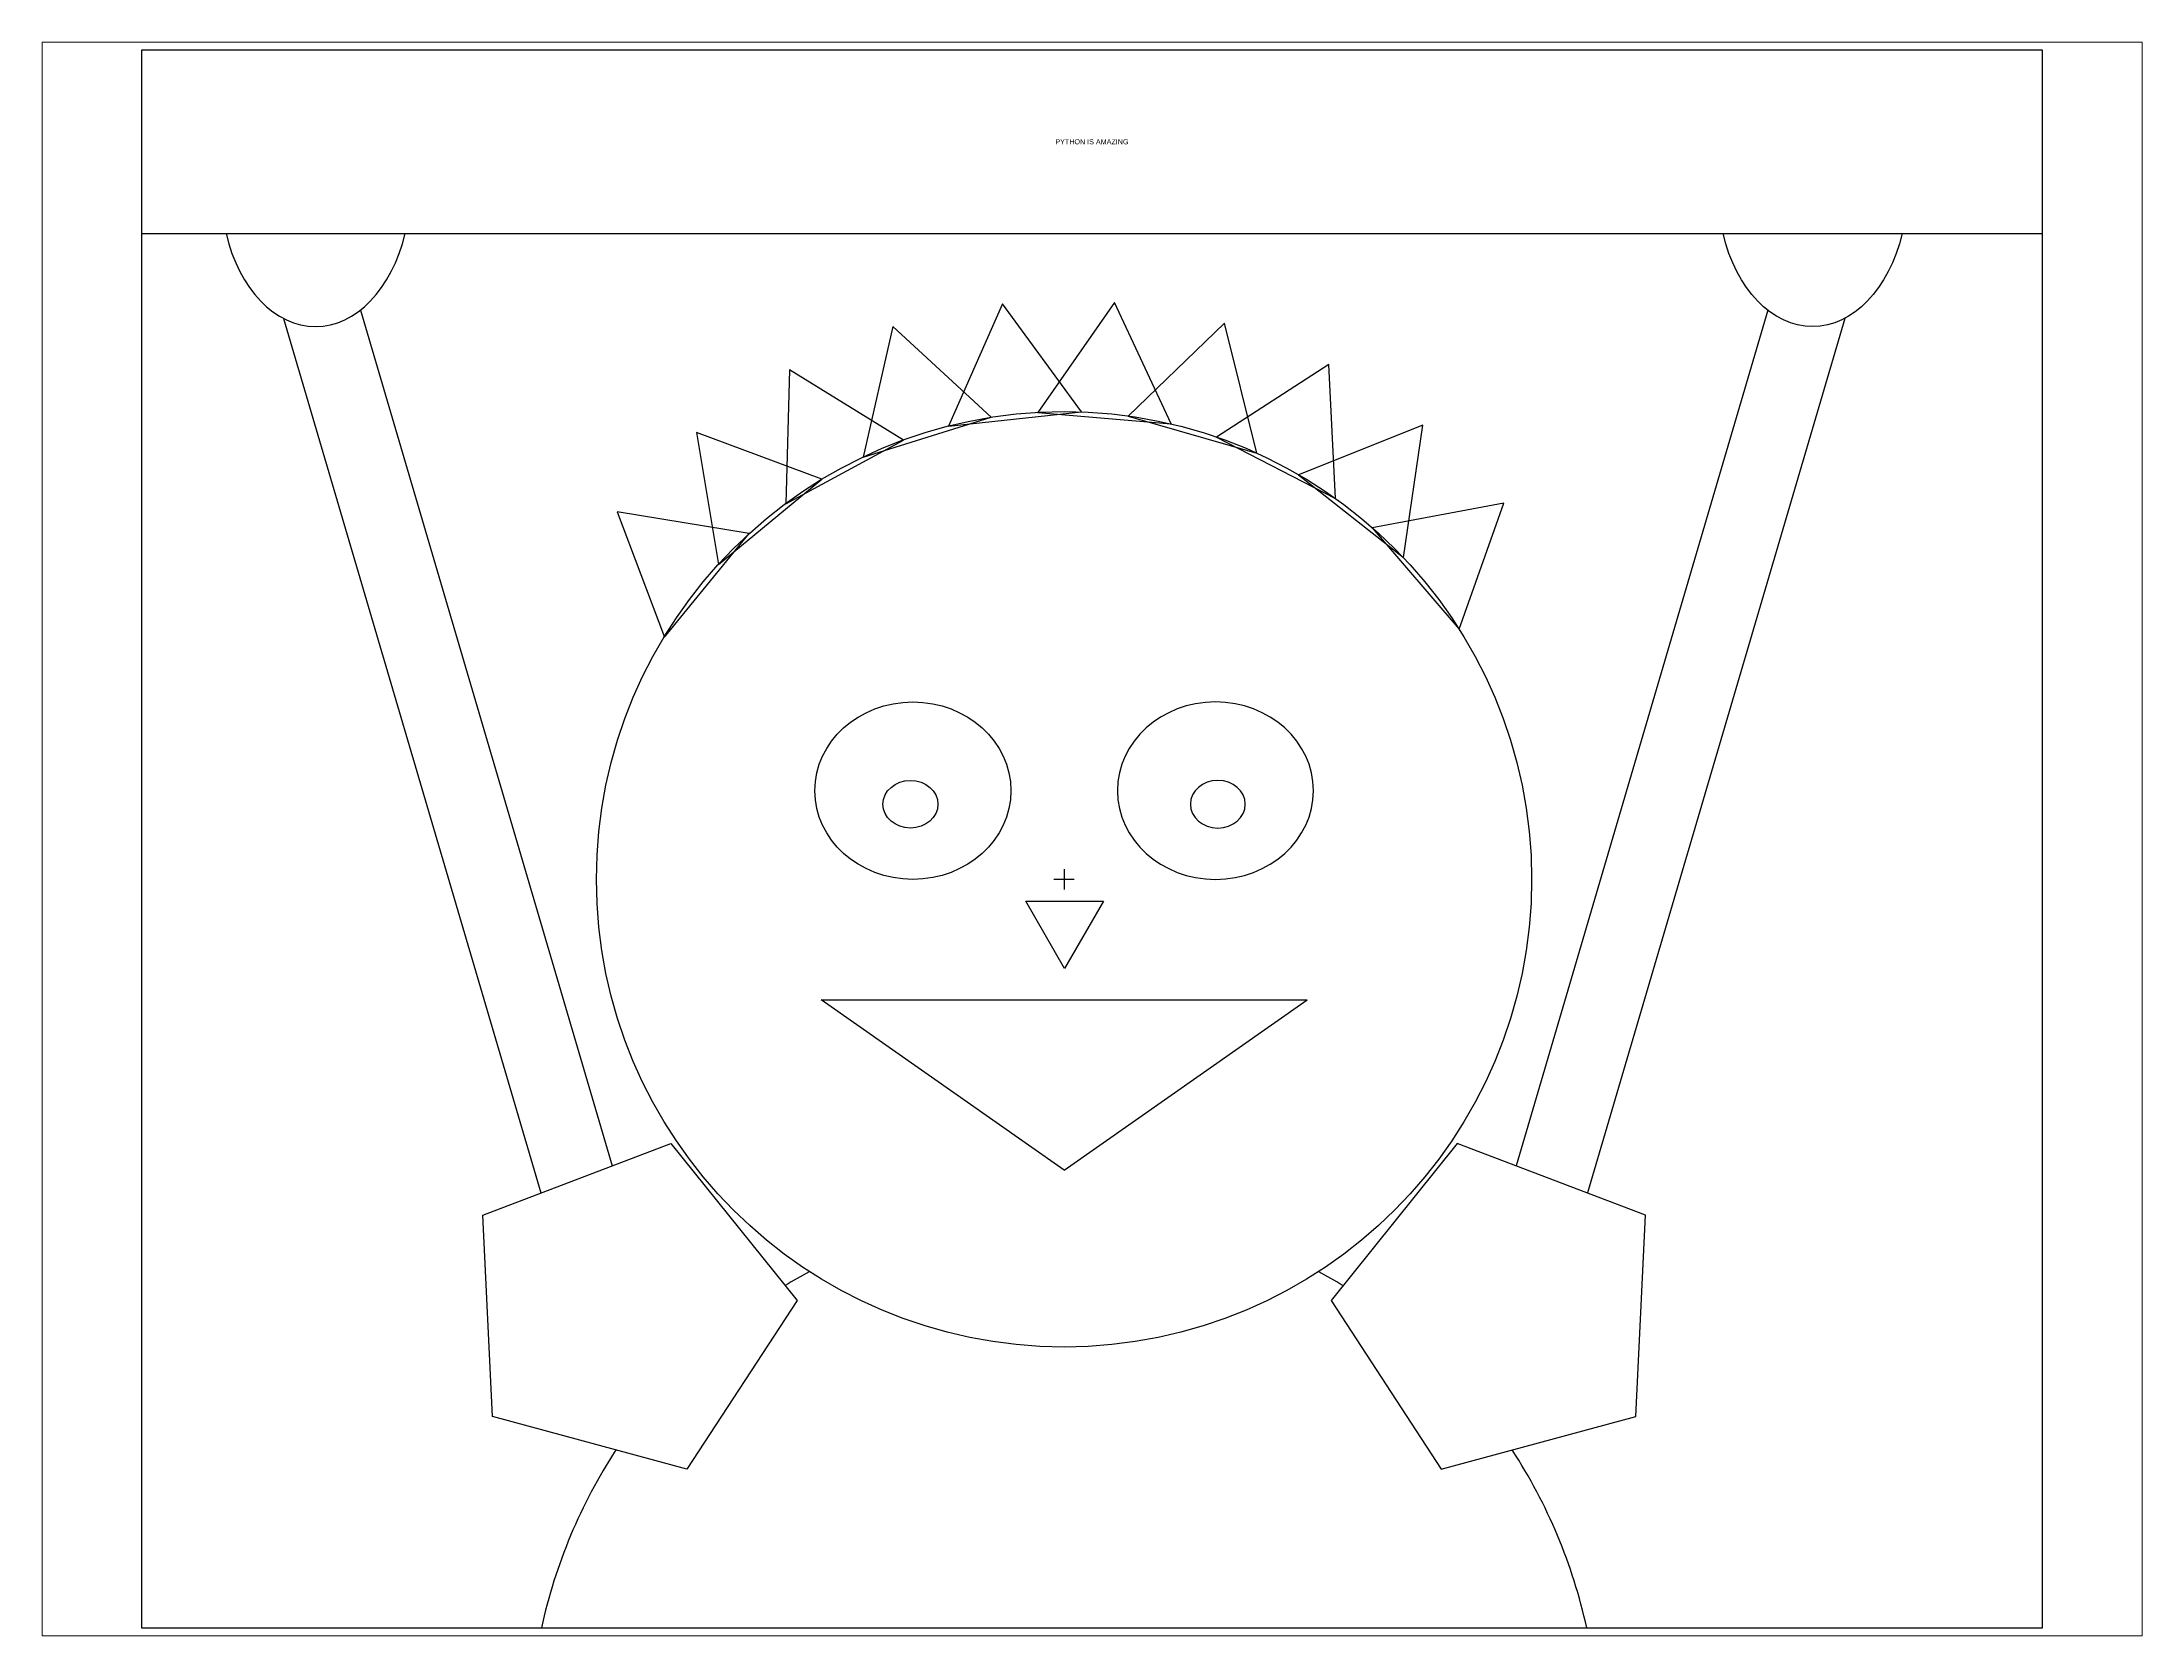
# Paper-space layout 'Лист1' of a CAD drawing. Header units: millimetres. Extents: x 26 to 231, y 20 to 176.
# The model-space entities are those that its viewports show. They can reach past a viewport. Long polylines and large blocks are cut down to what shows.
import ezdxf

# ---------------------------------------------------------------- set-up
doc = ezdxf.new("R2010")
doc.units = ezdxf.units.MM
doc.layers.get('0').update_dxf_attribs({"true_color": 0xc2ced6})
doc.styles.get("Standard").update_dxf_attribs({"font": 'arial.ttf'})

msp = doc.modelspace()

# ---------------------------------------------------------------- linework, layer by layer
for p, q in [((85.9, 756.1), (1012.9, 756.1)), ((192.7, 718.7), (315.5, 301.6)), ((879, 718.7), (756.2, 301.6)), ((155.1, 714.7), (280.6, 288.4)), ((916.5, 714.7), (791, 288.4)), ((530.8, 441.3), (540.8, 441.3)), ((535.8, 446.3), (535.8, 436.3)), ((535.8, 299.5), (417.4, 382.5)), ((417.4, 382.5), (654.3, 382.5)), ((535.8, 299.5), (654.3, 382.5))]:
    msp.add_line(p, q)
for points in [[(85.9, 76.4), (1012.9, 76.4), (1012.9, 845.4), (85.9, 845.4)], [(479.4, 662.1), (544.3, 669.2), (505.8, 721.8)], [(523, 668.9), (588, 663.3), (560.4, 722.4)], [(437.9, 647.1), (500.2, 666.5), (452.3, 710.8)], [(567.1, 667.1), (629.8, 649), (614.1, 712.4)], [(400.1, 624.4), (457.5, 655.4), (401.9, 689.6)], [(610.1, 656.8), (668.1, 627), (664.9, 692.2)], [(367.3, 594.8), (417.7, 636.3), (356.5, 659.1)], [(650.2, 638.5), (701.4, 598.1), (710.8, 662.6)], [(686.1, 612.7), (728.5, 563.2), (750.2, 624.7)], [(340.9, 559.4), (382.3, 609.9), (317.9, 620.5)], [(517.1, 430.7), (555.1, 430.7), (536.1, 397.8)], [(351.9, 153.7), (257.1, 179.5), (252.3, 277.6), (344.1, 312.5), (405.7, 236)], [(719.7, 153.7), (814.6, 179.5), (819.4, 277.6), (727.5, 312.5), (666, 236)]]:
    msp.add_lwpolyline(points, close=True)
msp.add_circle((535.8, 441.3), 228)
for start, end in [(118.4377, 121.414), (58.586, 61.5623), (146.8859, 167.6421), (12.3579, 33.1141)]:
    msp.add_arc((535.8, 20.6), 260.9, start, end)
msp.add_ellipse((170.8, 778.1), major_axis=(0, -67.4), ratio=0.685329, start_param=5.044966, end_param=7.521404)
at = {"extrusion": (0, 0, -1)}
msp.add_ellipse((900.8, 778.1), major_axis=(0, -67.4), ratio=0.685329, start_param=5.044966, end_param=7.521404, dxfattribs=at)
for centre, major_axis, ratio in [((462.1, 484.5), (-47.8, 0), 0.9044), ((460.9, 477.9), (-13.4, 0), 0.866065)]:
    msp.add_ellipse(centre, major_axis=major_axis, ratio=ratio)
for centre, major_axis, ratio in [((609.6, 484.5), (47.8, 0), 0.9044), ((610.8, 477.9), (13.4, 0), 0.866065)]:
    msp.add_ellipse(centre, major_axis=major_axis, ratio=ratio, dxfattribs=at)

# ---------------------------------------------------------------- texts
at = {"insert": (549.4, 800.8), "char_height": 2.5, "attachment_point": 5}
msp.add_mtext_dynamic_manual_height_columns('PYTHON IS AMAZING', width=927, gutter_width=12.5, heights=[0], dxfattribs=at)

psp = doc.layouts.new('Лист1')

# ---------------------------------------------------------------- viewports
at = {"layer": '0', "view_target_point": (549.43, 302.65)}
psp.add_viewport(center=(128.5, 97.5), size=(205.6, 156), view_center_point=(0, 158.29), view_height=776.9933, dxfattribs=at)

doc.saveas('drawing.dxf')
